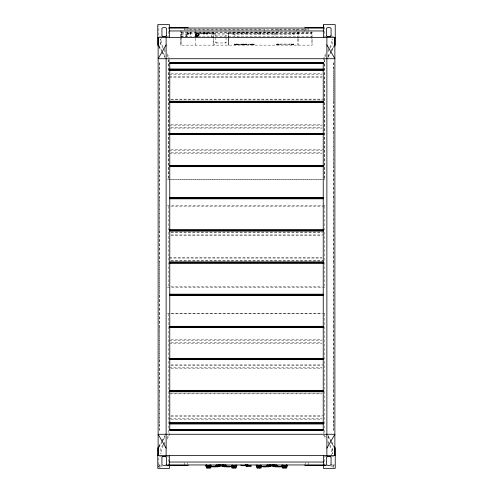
<?xml version="1.0" encoding="UTF-8"?>
<svg xmlns="http://www.w3.org/2000/svg" width="493" height="493" viewBox="0 0 493 493"><rect width="100%" height="100%" fill="white"/><g stroke="black" fill="none" stroke-linecap="round" stroke-linejoin="round"><path stroke-width="0.37" stroke-dasharray="2.46 1.85" d="M160.669 44.191L160.669 39.064L160.669 44.191L165.241 52.11M180.943 37.486L180.943 45.14L312.057 45.14L312.057 32.051L180.943 32.051M180.943 36.716L180.943 30.597M195.493 45.14L195.493 37.486M195.493 36.716L195.493 30.597M226.04 37.505L226.04 42.959L215.854 42.959L213.672 45.14L213.672 33.506L228.222 33.506L228.222 45.14L228.222 32.778M237.866 37.869L237.866 36.414M324.332 59.579L324.332 179.255L324.332 58.045L325.855 55.407M332.331 448.809L332.331 453.936L332.331 448.809L330.045 444.852M181.307 32.051L180.943 45.14L180.943 30.96M325.885 53.891L323.599 57.854L323.599 61.705M327.796 50.594L329.318 47.957M329.7 47.291L331.604 43.994L331.604 39.021M327.759 52.11L329.663 48.807M330.045 48.148L332.331 44.191L332.331 39.064M328.036 55.992L329.94 52.696M331.462 50.052L334.513 44.771M328.018 56.75L331.068 51.469M331.45 50.81L334.112 46.188M327.999 57.508L331.05 52.227M331.432 51.568L334.1 46.946M158.9 446.054L161.568 441.432M161.951 440.773L165.001 435.492M158.888 446.812L161.55 442.19M161.932 441.531L164.982 436.25M158.869 447.564L161.538 442.948M163.06 440.304L164.964 437.008M162.955 444.852L160.669 448.809L160.669 453.936M163.337 444.193L165.241 440.89M167.145 437.593L168.668 434.955M163.3 445.709L161.396 449.006L161.396 453.979M163.682 445.043L165.204 442.406M167.115 439.109L169.401 435.146L169.401 431.295M195.629 34.522L197.311 33.777L198.987 34.522M159.578 63.092L159.578 69.279M159.578 70.006L159.578 101.435M159.578 102.162L159.578 133.591M261.142 29.136L260.415 29.863L188.942 29.863L188.215 29.136M159.578 134.318L159.578 165.747M159.578 166.474L159.578 197.903M159.578 198.63L159.578 230.058M159.578 230.786L159.578 262.214M333.422 69.279L333.422 63.092M159.578 262.942L159.578 294.37M333.422 101.435L333.422 70.006M159.578 295.097L159.578 326.526M333.422 133.591L333.422 102.162M159.578 327.253L159.578 358.682M333.422 165.747L333.422 134.318M159.578 359.409L159.578 390.838M333.422 197.903L333.422 166.474M159.578 391.565L159.578 422.994M333.422 230.058L333.422 198.63M159.578 423.721L159.578 429.908M333.422 262.214L333.422 230.786M333.422 294.37L333.422 262.942M333.422 326.526L333.422 295.097M333.422 358.682L333.422 327.253M333.422 390.838L333.422 359.409M333.422 422.994L333.422 391.565M333.422 429.908L333.422 423.721M187.938 33.506L188.308 32.778M204.675 32.778L204.305 33.506M161.217 466.045L161.568 465.749M324.332 465.682L327.21 465.688M234.816 44.05L234.452 44.413L234.816 44.777L254.08 44.672C253.538 42.873 253.599 45.96 254.08 44.154L235.075 44.154C234.532 45.954 234.594 42.866 235.075 44.672L234.816 44.777M253.821 44.05L253.457 44.413L253.821 44.777M277.097 44.05L276.838 44.154C277.38 45.954 277.319 42.866 276.838 44.672L293.144 44.777L293.508 44.413L293.144 44.05L277.097 44.05L277.46 44.413L277.097 44.777M293.144 44.05L292.78 44.413L293.144 44.777M165.79 465.688L168.668 465.682M165.858 465.977L169.099 465.632M184.579 29.136L308.421 29.136M271.323 29.863L304.058 29.863M180.943 32.778L312.057 32.778M187.938 33.142L190.316 33.142L190.316 33.506M228.222 33.142L310.602 33.142L310.602 32.778M196.947 33.302L211.491 33.302M180.943 34.596L188.215 34.596M213.672 33.506L215.854 34.96L226.04 34.96L226.04 36.051A1.091 1.091 0 0 0 224.95 34.96M180.943 36.051L188.215 36.051L188.215 32.778M180.943 36.414L312.057 36.414M161.803 36.544L158.851 36.544L158.851 25.741M166.973 36.544L168.452 36.544L168.452 25.741M326.027 36.544L324.548 36.544L324.548 25.741M331.197 36.544L334.149 36.544M170.972 73.827L322.028 73.827M169.438 74.554L322.028 74.554M169.438 76.735L322.028 76.735M169.438 77.463L322.028 77.463M170.972 99.136L323.562 99.136M170.972 99.863L322.028 99.863M170.972 124.452L322.028 124.452M169.438 125.179L322.028 125.179M170.972 127.36L322.028 127.36M169.438 128.088L322.028 128.088M170.972 149.761L323.562 149.761M169.438 150.488L322.028 150.488M170.972 152.67L322.028 152.67M169.438 153.397L322.028 153.397M169.438 179.255L322.065 179.255M167.3 179.618L325.7 179.618M167.3 205.803L325.7 205.803M170.935 206.166L323.562 206.166M170.972 232.024L323.562 232.024M170.972 232.751L322.028 232.751M170.972 234.933L323.562 234.933M170.972 235.66L322.028 235.66M169.438 257.34L322.028 257.34M169.438 258.067L322.028 258.067M170.972 260.249L323.562 260.249M170.972 260.976L323.562 260.976M170.935 286.834L322.065 286.834M167.3 287.197L325.7 287.197M167.3 313.382L325.7 313.382M170.935 313.745L322.065 313.745M170.972 339.603L322.028 339.603M169.438 340.33L322.028 340.33M170.972 342.512L322.028 342.512M169.438 343.239L322.028 343.239M170.972 364.912L323.562 364.912M170.972 365.64L322.028 365.64M169.438 367.821L322.028 367.821M170.972 368.548L322.028 368.548M170.972 393.137L322.028 393.137M169.438 393.864L322.028 393.864M170.972 415.537L323.562 415.537M170.972 416.265L322.028 416.265M169.438 418.446L322.028 418.446M170.972 419.173L322.028 419.173M161.803 456.456L158.851 456.456L158.851 467.259M166.973 456.456L168.452 456.456L168.452 467.259M326.027 456.456L324.548 456.456L324.548 467.259M331.197 456.456L334.149 456.456M158.124 464.954L159.942 464.954L159.942 467.986M167.275 464.954L169.543 464.954M323.457 464.954L325.713 464.954M334.876 464.954L333.058 464.954L333.058 467.986M167.287 465.109L168.816 465.109M324.166 465.109L325.7 465.109M162.259 466.045L160.78 466.045A1.356 1.356 0 0 0 159.818 466.44A0.912 0.912 0 0 1 159.942 466.896M330.741 466.045L332.22 466.045A1.356 1.356 0 0 1 333.182 466.44A0.912 0.912 0 0 0 333.058 466.896M323.901 465.632L327.142 465.977M331.432 465.749L331.783 466.045M206.308 32.778L206.678 33.506M189.941 32.778L190.316 33.142M165.204 50.594L161.396 43.994L161.396 37.597M167.115 53.891L169.401 57.854M167.145 55.407L168.668 58.045M158.869 45.436L161.538 50.052M163.06 52.696L164.964 55.992M158.888 46.188L161.55 50.81M161.932 51.469L164.982 56.75M158.9 46.946L161.568 51.568M161.951 52.227L165.001 57.508M327.999 435.492L331.05 440.773M331.432 441.432L334.1 446.054M328.018 436.25L331.068 441.531M331.45 442.19L334.112 446.812M328.036 437.008L329.94 440.304M331.462 442.948L334.131 447.564M324.332 434.955L325.855 437.593M327.759 440.89L329.663 444.193M323.599 435.146L325.885 439.109M327.796 442.406L329.318 445.043M329.7 445.709L331.604 449.006L331.604 455.403M311.693 32.051L312.057 45.14M333.422 62.364L333.422 430.635M324.332 206.166L324.332 286.834M324.332 313.745L324.332 433.421M323.599 431.295L323.599 433.606M311.693 32.778L311.693 33.506L298.604 33.506L298.604 32.778M308.544 29.019L308.544 30.35M308.544 462.65L308.544 463.981M305.272 29.019L305.272 30.35M305.272 462.65L305.272 463.981M304.785 29.136L304.785 31.324M298.234 32.778L298.234 38.392M298.234 39.033L298.234 45.14M298.055 32.778L298.055 33.142M297.871 32.778L297.871 33.506L228.586 33.506L228.586 32.778M297.507 32.125L297.507 38.251M297.507 39.015L297.507 45.14M296.909 32.778L296.909 33.142M296.78 29.136L296.78 31.324M294.598 33.506L294.598 34.233L231.858 34.233L231.858 33.506M293.144 33.506L293.144 34.233M292.78 32.778L292.78 33.506M292.602 32.778L292.602 33.506M278.6 29.136L278.6 31.324M277.873 33.142L277.873 32.415L274.958 32.415L274.958 36.414M274.231 33.142L274.231 32.415L235.685 32.415L235.685 33.142M272.777 32.415L272.777 33.142M269.991 32.415L269.991 33.142M267.508 32.778L267.508 33.506M267.323 32.778L267.323 33.506M264.778 29.136L264.778 31.324M260.779 32.778L260.779 33.506M260.594 32.778L260.594 33.142M260.415 32.778L260.415 33.142M260.23 32.778L260.23 33.142M260.051 32.778L260.051 33.506M257.87 32.778L257.87 33.506M257.506 32.778L257.506 33.506M256.779 32.778L256.779 33.142M247.954 32.778L247.954 33.142M247.227 32.778L247.227 33.506M246.864 32.778L246.864 33.506M244.411 32.778L244.411 33.142M244.318 32.778L244.318 33.142M244.226 32.778L244.226 33.142M241.773 32.778L241.773 33.506M241.41 32.778L241.41 33.506M240.683 32.778L240.683 33.142M239.925 32.415L239.925 33.142M237.139 32.415L237.139 33.142M234.958 36.414L234.958 32.415L232.049 32.415L232.049 32.778M233.312 33.506L233.312 34.233M231.858 32.778L231.858 33.142M231.131 32.778L231.131 33.506M230.767 32.778L230.767 33.506M228.407 32.778L228.407 36.889M228.407 37.641L228.407 45.14M227.858 32.778L227.858 33.506M226.04 32.778L226.04 33.506M215.854 32.778L215.854 33.506M215.854 34.96L215.854 36.051A1.091 1.091 0 0 1 216.951 34.96M215.854 37.505L215.854 42.959M214.036 33.506L214.036 32.415L194.402 32.415L194.402 32.778M213.672 32.778L213.672 45.14M213.309 32.778L213.309 33.506L181.307 33.506L181.307 32.778M212.582 32.415L212.582 37.869M211.491 37.24L211.491 33.173L196.947 33.173L196.947 37.24M207.313 32.778L207.313 34.233L203.671 34.233L203.671 32.778M207.128 32.778L207.128 34.233M206.826 32.778L206.826 33.506M204.157 32.778L204.157 33.506M203.862 32.778L203.862 34.233M199.129 34.368L199.129 35.009M198.833 34.368L198.833 34.88M195.857 32.415L195.857 37.869M195.789 34.368L195.789 34.88M195.493 34.368L195.493 35.009M190.945 32.778L190.945 34.233L187.309 34.233L187.309 32.778M190.76 32.778L190.76 34.233M190.464 32.778L190.464 33.506M187.728 29.019L187.728 30.35M187.79 32.778L187.79 33.506M187.728 462.65L187.728 463.981M187.494 32.778L187.494 34.233M186.761 34.596L186.761 36.414M186.034 34.596L186.034 36.051M184.456 29.019L184.456 30.35M184.456 462.65L184.456 463.981M182.398 36.051L182.398 36.414M169.401 59.394L169.401 61.705M168.668 206.166L168.668 286.834M168.668 313.745L168.668 433.421M159.578 62.364L159.578 430.635M216.951 42.959A1.091 1.091 0 0 1 215.854 41.868M226.04 41.868A1.091 1.091 0 0 1 224.95 42.959M158.247 466.44A0.912 0.912 0 0 1 158.58 466.107L159.036 465.651A2.527 2.527 0 0 1 160.78 464.954M332.22 464.954A2.527 2.527 0 0 1 333.964 465.651M158.401 466.532A0.727 0.727 0 0 1 159.399 466.267A0.727 0.727 0 0 1 159.664 467.259M333.336 467.259A0.727 0.727 0 0 1 333.964 466.168M168.668 59.579L168.668 179.255L168.668 59.579M234.372 44.16L234.563 44.857L235.253 44.666L235.069 43.976L234.372 44.16M235.827 44.16L236.018 44.857L236.714 44.666L236.523 43.976L235.827 44.16M235.925 44.216C236.011 45.787 237.33 43.501 235.925 44.216M237.281 44.16L237.472 44.857L238.168 44.666L237.977 43.976L237.281 44.16M237.379 44.216C237.466 45.787 238.785 43.501 237.379 44.216M241.693 44.16L241.878 44.857L242.574 44.666L242.39 43.976L241.693 44.16M241.792 44.216C241.878 45.787 243.197 43.501 241.792 44.216M243.148 44.16L243.339 44.857L244.029 44.666L243.844 43.976L243.148 44.16M243.246 44.216C243.332 45.787 244.651 43.501 243.246 44.216M244.602 44.16L244.793 44.857L245.483 44.666L245.298 43.976L244.602 44.16M244.701 44.216C244.787 45.787 246.106 43.501 244.701 44.216M246.056 44.16L246.247 44.857L246.944 44.666L246.753 43.976L246.056 44.16M246.155 44.216C246.241 45.787 247.56 43.501 246.155 44.216M250.469 44.16L250.654 44.857L251.35 44.666L251.165 43.976L250.469 44.16M250.567 44.216C250.654 45.787 251.972 43.501 250.567 44.216M251.923 44.16L252.114 44.857L252.804 44.666L252.619 43.976L251.923 44.16M252.022 44.216C252.108 45.787 253.427 43.501 252.022 44.216M253.377 44.16L253.568 44.857L254.259 44.666L254.074 43.976L253.377 44.16M276.653 44.16L276.844 44.857L277.541 44.666L277.349 43.976L276.653 44.16M278.107 44.16L278.298 44.857L278.995 44.666L278.804 43.976L278.107 44.16M278.206 44.216C278.292 45.787 279.611 43.501 278.206 44.216M291.252 44.16L291.437 44.857L292.133 44.666L291.948 43.976L291.252 44.16M291.351 44.216C291.431 45.787 292.75 43.501 291.351 44.216M292.706 44.16L292.891 44.857L293.588 44.666L293.403 43.976L292.706 44.16M292.805 44.216C292.885 45.787 294.204 43.501 292.805 44.216M236.011 44.154L236.011 44.672L236.529 44.672L236.529 44.154L236.011 44.154M237.466 44.154L237.466 44.672L237.983 44.672L237.983 44.154L237.466 44.154M241.878 44.154L241.878 44.672L242.396 44.672L242.396 44.154L241.878 44.154M243.332 44.154L243.332 44.672L243.85 44.672L243.85 44.154L243.332 44.154M244.787 44.154L244.787 44.672L245.304 44.672L245.304 44.154L244.787 44.154M246.241 44.154L246.241 44.672L246.759 44.672L246.759 44.154L246.241 44.154M250.654 44.154L250.654 44.672L251.171 44.672L251.171 44.154L250.654 44.154M252.108 44.154L252.108 44.672L252.626 44.672L252.626 44.154L252.108 44.154M278.292 44.154L278.292 44.672L278.81 44.672L278.81 44.154L278.292 44.154M291.431 44.154L291.431 44.672L291.948 44.672L291.948 44.154L291.431 44.154M195.721 36.001A2.003 1.417 0 0 0 199.16 35.681A2.003 1.417 0 0 0 197.046 33.734A2.003 1.417 0 0 0 195.721 36.001M195.869 35.792A1.818 1.288 0 0 0 198.987 35.502A1.818 1.288 0 0 0 197.071 33.734A1.818 1.288 0 0 0 195.869 35.792M195.869 35.151A1.818 1.288 0 0 0 198.987 34.861A1.818 1.288 0 0 0 197.071 33.093A1.818 1.288 0 0 0 195.869 35.151M196.103 35.021A1.522 1.078 0 0 0 198.716 34.781A1.522 1.078 0 0 0 197.108 33.302A1.522 1.078 0 0 0 196.103 35.021M196.22 35.471A1.374 0.974 0 0 0 198.58 35.256A1.374 0.974 0 0 0 197.132 33.918A1.374 0.974 0 0 0 196.22 35.471M196.103 35.539A1.522 1.078 0 0 0 198.716 35.293A1.522 1.078 0 0 0 197.108 33.814A1.522 1.078 0 0 0 196.103 35.539M196.22 35.219A1.374 0.974 0 0 0 198.58 34.997A1.374 0.974 0 0 0 197.132 33.666A1.374 0.974 0 0 0 196.22 35.219M196.516 34.8A1.004 0.709 0 0 0 198.235 34.639A1.004 0.709 0 0 0 197.175 33.666A1.004 0.709 0 0 0 196.516 34.8"/><path stroke-width="0.74" d="M222.275 465.46C222.251 468.19 224.549 464.012 222.491 464.77M272.875 465.46L273.695 465.645M323.457 28.502L323.457 25.014M207.405 467.438L207.405 468.165L206.493 468.165L206.179 464.954L206.179 465.682M224.105 466.711L224.253 466.347L222.928 465.022L222.781 465.386L224.722 466.822L229.812 466.822L229.812 466.242L224.722 466.242L224.648 466.711M210.252 466.711L215.373 466.711L216.698 465.386L225.751 465.386L225.899 465.022L227.224 466.347L232.197 466.347M232.197 466.711L227.076 466.711L227.224 466.347M275.199 466.711L275.273 466.242L280.363 466.242L280.363 466.822L275.273 466.822L274.656 466.711L274.811 466.347L273.923 465.466M260.803 466.711L265.924 466.711L267.249 465.386L276.302 465.386L276.45 465.022L277.775 466.347L282.748 466.347M282.748 466.711L277.627 466.711L277.775 466.347M206.092 465.682L206.444 464.954L206.444 465.682M166.123 44.869L158.124 58.729L334.876 58.729L326.877 44.869M334.476 46.287L335.24 44.968L335.24 24.65L323.457 24.65L323.457 37.597M158.524 446.713L157.76 448.032L157.76 468.35L169.543 468.35L169.543 455.403M326.877 448.131L334.876 434.271L158.124 434.271L166.123 448.131M219.077 465.466L218.189 466.347L212.637 466.242L212.637 466.822L217.727 466.822L219.225 465.83M268.278 466.822L268.278 466.242L263.188 466.242L263.188 466.822L268.278 466.822L268.278 466.242M210.252 466.347L215.225 466.347L216.55 465.022L225.899 465.022M260.803 466.347L265.776 466.347L267.101 465.022L276.45 465.022M268.352 466.347L270.072 465.022L270.219 465.386L268.895 466.711L268.352 466.711M231.913 468.165L233.226 467.802M283.777 467.802L282.471 468.165L282.686 464.954M207.769 465.805L205.951 466.273L205.951 466.791L207.769 467.259L211.405 466.791L211.405 466.273L207.769 465.805L207.91 467.826L208.712 467.826L208.859 465.805M258.32 465.805L256.502 466.273L256.502 466.791L258.32 467.259L261.956 466.791L261.956 466.273L258.32 465.805L258.468 467.826L259.263 467.826L259.41 465.805M210.326 467.241L209.223 467.438L209.223 468.165M233.59 465.805L231.044 466.273L231.044 466.791L233.59 467.259L236.498 466.791L236.498 466.273L233.59 465.805L233.737 467.826L234.532 467.826L234.68 465.805M284.141 465.805L281.595 466.273L281.595 466.791L284.141 467.259L287.049 466.791L287.049 466.273L284.141 465.805L284.288 467.826L285.09 467.826L285.231 465.805M169.543 27.682L188.147 27.682L188.147 28.046M323.457 27.682L304.853 27.682L304.853 28.046M169.543 28.046L323.457 28.046M169.543 30.96L323.457 30.96M162.542 36.544L166.24 36.544M326.76 36.544L330.458 36.544M157.76 37.597L335.24 37.597M169.765 63.092L323.235 63.092M169.765 63.277L323.235 63.277M169.765 69.094L323.235 69.094M169.765 69.279L323.235 69.279M169.765 70.006L323.235 70.006M169.765 70.185L323.235 70.185M169.765 101.25L323.235 101.25M169.765 101.435L323.235 101.435M169.765 102.162L323.235 102.162M169.765 102.341L323.235 102.341M169.765 133.406L323.235 133.406M169.765 133.591L323.235 133.591M169.765 134.318L323.235 134.318M169.765 134.497L323.235 134.497M169.765 165.562L323.235 165.562M169.765 165.747L323.235 165.747M169.765 166.474L323.235 166.474M169.765 166.652L323.235 166.652M169.765 197.718L323.235 197.718M169.765 197.903L323.235 197.903M169.765 198.63L323.235 198.63M169.765 198.808L323.235 198.808M169.765 229.874L323.235 229.874M169.765 230.058L323.235 230.058M169.765 230.786L323.235 230.786M169.765 230.964L323.235 230.964M169.765 262.036L323.235 262.036M169.765 262.214L323.235 262.214M169.765 262.942L323.235 262.942M169.765 263.126L323.235 263.126M169.765 294.192L323.235 294.192M169.765 294.37L323.235 294.37M169.765 295.097L323.235 295.097M169.765 295.282L323.235 295.282M169.765 326.348L323.235 326.348M169.765 326.526L323.235 326.526M169.765 327.253L323.235 327.253M169.765 327.438L323.235 327.438M169.765 358.503L323.235 358.503M169.765 358.682L323.235 358.682M169.765 359.409L323.235 359.409M169.765 359.594L323.235 359.594M169.765 390.659L323.235 390.659M169.765 390.838L323.235 390.838M169.765 391.565L323.235 391.565M169.765 391.75L323.235 391.75M169.765 422.815L323.235 422.815M169.765 422.994L323.235 422.994M169.765 423.721L323.235 423.721M169.765 423.906L323.235 423.906M169.765 429.723L323.235 429.723M169.765 429.908L323.235 429.908M157.76 455.403L335.24 455.403M162.542 456.456L166.24 456.456M326.76 456.456L330.458 456.456M169.543 462.04L323.457 462.04M270.509 464.77C268.451 464.012 270.749 468.19 270.725 465.46M219.447 464.881L220.032 464.881M222.565 464.881L223.002 464.881M269.998 464.881L270.435 464.881M272.968 464.881L273.553 464.881M169.475 464.954L323.525 464.954M169.543 465.318L188.147 465.318L188.147 464.954M205.402 465.318L206.314 465.318M210.314 465.318L211.22 465.318M231.223 465.318L231.95 465.318M236.32 465.318L237.047 465.318M255.953 465.318L256.68 465.318M261.05 465.318L261.777 465.318M281.78 465.318L282.686 465.318M286.686 465.318L287.598 465.318M323.457 465.318L304.853 465.318L304.853 464.954M205.766 465.423L206.314 465.423M210.314 465.423L210.856 465.423M220.124 465.46L219.305 465.645M231.587 465.423L231.95 465.423M236.32 465.423L236.683 465.423M256.317 465.423L256.68 465.423M261.05 465.423L261.413 465.423M282.144 465.423L282.686 465.423M286.686 465.423L287.234 465.423M205.877 465.682L210.326 465.682M222.269 465.645L223.144 465.645M236.572 465.682L232.123 465.682L232.123 467.241L233.226 467.438L233.226 468.165M245.187 465.682L245.187 464.954L246.876 465.712L251.227 465.712L251.227 466.446L246.876 466.446L245.187 465.682L241.046 465.682L241.046 464.954M256.428 465.682L260.877 465.682L260.877 467.241L259.774 467.438L259.774 468.165M269.856 465.645L270.731 465.645M282.674 465.682L287.123 465.682M215.971 466.113L226.478 466.113M266.522 466.113L277.029 466.113M210.252 466.242L210.616 466.242M282.384 466.242L282.748 466.242M224.253 466.347L224.648 466.347M274.811 466.347L275.199 466.347M210.252 467.007L210.616 467.007M282.384 467.007L282.748 467.007M209.223 467.802L210.529 468.165L210.314 464.954M259.774 467.802L261.087 468.165M282.674 467.241L283.777 467.438L283.777 468.165M247.591 464.954A6.298 4.455 -90 0 1 245.409 464.954A6.298 4.455 90 0 0 247.591 464.954L248.232 465.109M276.302 465.386L277.627 466.711M273.775 465.83L274.656 466.711M225.751 465.386L227.076 466.711M158.524 46.287L157.76 44.968L157.76 24.65L169.543 24.65L169.543 37.597M334.476 446.713L335.24 448.032L335.24 468.35L323.457 468.35L323.457 455.403M285.595 467.438L285.595 468.165L286.507 468.165L286.908 467.105L286.556 464.954L286.556 465.682M268.747 466.347L268.895 466.711M267.101 465.022L267.249 465.386M265.776 466.347L265.924 466.711M218.189 466.347L218.344 466.711M216.55 465.022L216.698 465.386M215.225 466.347L215.373 466.711M286.908 465.682L286.821 464.954L286.821 465.682M334.876 37.597L334.876 455.403M334.513 37.597L334.513 44.771M334.513 448.229L334.513 455.403M326.877 37.597L326.877 455.403M308.335 27.682L308.335 28.046M308.335 464.954L308.335 465.318M283.05 464.954L283.05 465.682M283.05 467.309L283.05 467.802M281.959 466.205L281.959 466.859M281.805 466.168L281.805 466.896M275.273 466.242L275.273 466.822M273.991 464.591L273.991 464.954M272.53 464.591L272.53 464.954M269.566 464.591L269.566 464.954M261.746 466.168L261.746 466.896M261.592 466.205L261.592 466.859M260.501 464.954L260.501 465.682M260.501 467.309L260.501 467.802M257.956 467.438L257.956 468.165L257.044 468.165L256.65 467.105L256.995 464.954L256.995 465.682M246.876 465.712L246.876 466.446M236.005 465.682L236.005 464.954L236.35 467.105L235.956 468.165L235.044 468.165L235.044 467.438M232.499 464.954L232.499 465.682M232.499 467.309L232.499 467.802M231.408 466.205L231.408 466.859M231.254 466.168L231.254 466.896M224.722 466.242L224.722 466.822M223.434 464.591L223.434 464.954M220.47 464.591L220.47 464.954M219.009 464.591L219.009 464.954M217.727 466.242L217.727 466.822M211.195 466.168L211.195 466.896M211.041 466.205L211.041 466.859M209.95 464.954L209.95 465.682M209.95 467.309L209.95 467.802M184.665 27.682L184.665 28.046M184.665 464.954L184.665 465.318M166.123 37.597L166.123 455.403M158.487 37.597L158.487 44.771M158.487 448.229L158.487 455.403M158.124 37.597L158.124 455.403M209.038 467.789A1.454 1.454 0 0 1 207.584 467.789M209.26 467.074A1.091 1.091 0 0 1 207.368 467.074M260.125 467.259A1.454 1.454 0 0 1 257.605 467.259M259.811 467.074A1.091 1.091 0 0 1 258.868 467.623M258.32 467.475A1.091 1.091 0 0 1 257.919 467.074M235.395 467.259A1.454 1.454 0 0 1 232.875 467.259M235.081 467.074A1.091 1.091 0 0 1 234.68 467.475M234.132 467.623A1.091 1.091 0 0 1 233.189 467.074M285.416 467.789A1.454 1.454 0 0 1 283.962 467.789M285.632 467.074A1.091 1.091 0 0 1 283.74 467.074M219.305 464.591C222.023 464.264 218.738 468.935 219.305 464.591M272.826 464.591C272.259 468.935 275.544 464.264 272.826 464.591M323.235 62.364L169.765 62.364L169.765 430.635L323.235 430.635L323.235 62.364M331.074 35.816L331.074 28.249A4.03 4.03 0 0 0 326.458 28.249L326.458 35.816A4.03 4.03 0 0 0 331.074 35.816M331.074 464.751L331.074 457.184A4.03 4.03 0 0 0 326.458 457.184L326.458 464.751A4.03 4.03 0 0 0 331.074 464.751M166.542 35.816L166.542 28.249A4.03 4.03 0 0 0 161.926 28.249L161.926 35.816A4.03 4.03 0 0 0 166.542 35.816M166.542 464.751L166.542 457.184A4.03 4.03 0 0 0 161.926 457.184L161.926 464.751A4.03 4.03 0 0 0 166.542 464.751"/></g></svg>
